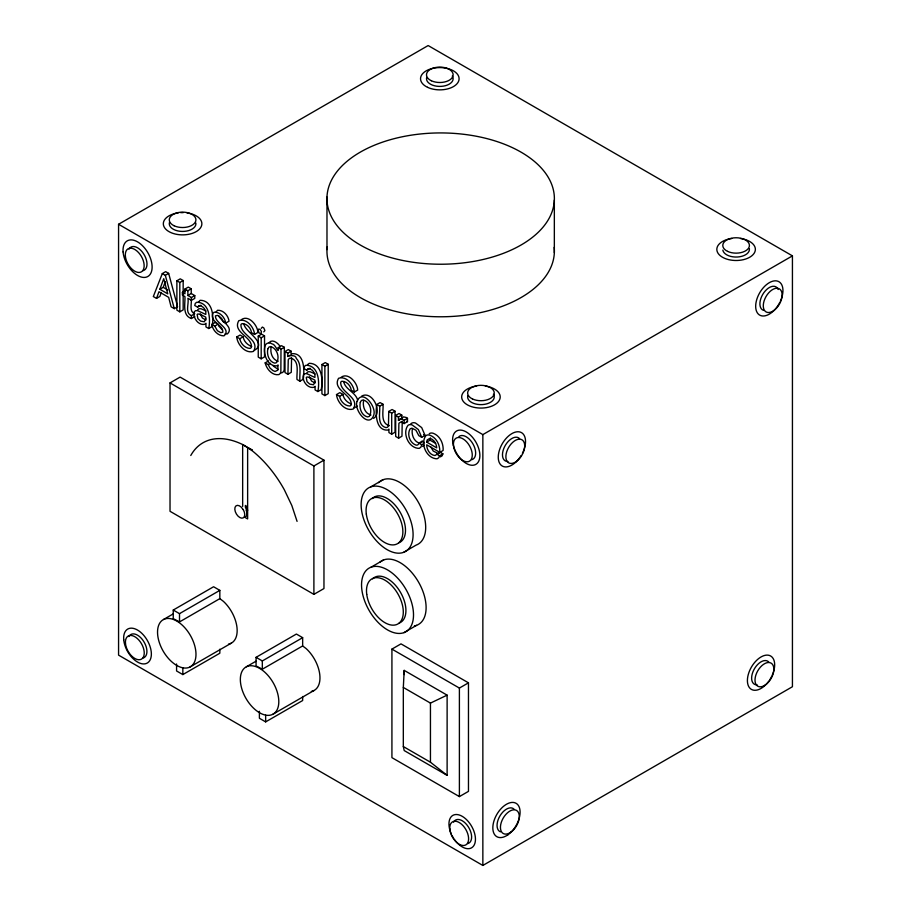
<?xml version="1.0" encoding="UTF-8"?>
<svg xmlns="http://www.w3.org/2000/svg" width="911" height="911" viewBox="0 0 911 911"><rect width="100%" height="100%" fill="white"/><g stroke="black" fill="none" stroke-linecap="round" stroke-linejoin="round"><path stroke-width="1.37" d="M243.294 509.727L241.062 506.96A7.037 4.065 60 0 0 234.822 509.397A7.037 4.065 60 0 0 241.882 518.177A7.037 4.065 60 0 0 243.294 509.727L243.294 509.591M245.207 505.901L245.731 505.434L246.255 506.505L245.31 506.88L246.756 510.627C246.585 512.073 247.28 517.049 245.469 516.571M403.322 687.441L404.199 670.382L447.119 695.15L447.119 775.341L404.199 750.562L403.322 746.553L403.322 687.441L430.447 703.098L447.119 695.15M363.648 400.385C362.396 406.067 364.707 413.537 370.971 415.006M271.159 347.011C269.952 352.489 272.23 359.822 278.219 361.246M412.455 428.637C411.214 434.16 413.492 441.106 419.197 443.099A5.728 3.302 60 0 0 420.586 443.156M291.588 357.852L291.269 372.326L287.933 374.262L284.995 372.565L284.995 351.532L288.331 349.596L291.11 351.202L291.11 354.618L292.169 353.662C304.775 352.876 304.479 371.084 303.272 379.249L299.924 381.185L296.986 379.488C296.417 372.713 299.97 360.654 290.723 358.08L289.208 358.433L288.252 359.788L287.933 374.262M402.229 421.372L401.967 436.232L398.619 438.168L395.681 436.471L395.681 415.439L399.029 413.503L401.797 415.109L401.797 418.525L398.449 420.449L398.449 417.044L401.797 415.109M261.206 328.393L262.357 327.072L263.78 327.892L264.919 330.545L263.78 331.877M426.701 442.086L427.168 439.945L429.855 438.373C434.046 439.409 436.551 443.759 436.711 447.87L426.701 442.086L430.038 440.161L430.504 438.009M423.957 443.486L421.736 444.784L420.939 447.096L419.288 448.36C408.914 448.622 401.853 433.306 408.037 425.312A10.511 6.07 60 0 1 412.284 425.016L418.354 429.536L421.702 437.303L425.038 435.378L421.691 427.601L415.632 423.08A10.511 6.07 60 0 0 411.385 423.387L410.383 424.389M165.346 281.533L163.206 287.341L159.858 289.277L167.761 293.843L163.752 278.698L159.858 289.277M177.281 305.39L168.66 273.391L165.654 271.649L162.306 273.585L153.321 296.542L156.51 298.387L158.958 291.748L168.66 297.339L171.109 306.813L174.297 308.658L177.645 306.722M161.327 292.465L159.858 296.451L156.51 298.387M215.793 312.314L217.57 310.252C223.411 309.956 228.388 315.661 229.037 321.196L225.689 323.132L222.865 321.503L221.692 318.474L218.97 316.049L217.444 315.377L215.474 315.844C214.723 323.257 231.849 328.302 224.049 335.852C217.911 336 212.65 330.26 211.819 324.407L215.167 322.483L217.137 323.61M439.387 453.166L439.99 452.186L442.894 453.86L439.557 455.796L438.738 457.789L437.052 458.802C426.701 458.677 419.846 443.725 425.904 435.64A10.283 5.944 60 0 1 430.106 435.299C436.79 437.929 440.207 445.468 439.774 452.346L426.701 444.796C426.69 449.556 429.912 455.113 435.014 455.523L443.122 450.421C443.555 443.543 440.127 435.993 433.442 433.374A10.283 5.944 60 0 0 429.252 433.704M442.894 453.86L442.086 455.864L440.4 456.878M198.256 302.384L200.158 300.288C213.14 300.459 213.926 317.381 212.069 326.605L208.733 328.529L205.943 326.924L205.943 323.28L204.895 324.248C198.541 325.899 192.483 317.666 194.294 311.744L195.569 310.651L197.698 310.697L205.795 314.454C206.455 310.287 203.267 305.663 198.94 305.549L197.585 307.132L194.76 305.504L195.307 303.363L196.81 302.224C209.792 302.395 210.578 319.317 208.733 328.529M317.871 391.548C319.715 382.324 318.93 365.402 305.948 365.231L304.445 366.381L303.898 368.511L306.711 370.139L308.077 368.556C312.405 368.67 315.582 373.294 314.921 377.461L306.836 373.704L304.707 373.669L303.431 374.751C301.609 380.673 307.679 388.906 314.033 387.255L315.081 386.287L315.081 389.931L317.871 391.548L321.207 389.612C323.063 380.388 322.266 363.466 309.296 363.295L307.781 364.446M401.865 418.559L403.482 416.862L406.272 417.5L407.49 418.32L407.49 421.656L404.142 423.581L400.942 421.884L398.893 423.296L398.619 438.168M197.63 309.82L198.917 308.727L201.046 308.761L206.08 310.958M306.768 372.827L308.055 371.734L310.184 371.768L315.206 373.965M357.408 406.067L354.231 407.877M241.381 319.67C248.418 314.375 257.733 325.295 257.893 332.469L254.545 334.405L251.504 332.652C250.924 328.085 246.87 323.542 242.087 323.621L240.971 324.453C239.912 335.009 260.489 339.575 253.52 351.384C245.48 354.015 237.361 344.586 236.735 336.956L240.083 335.032L243.146 336.797C243.818 341.306 247.439 344.973 251.664 346.431M341.158 377.279C348.196 371.984 357.511 382.905 357.67 390.079L354.322 392.015L351.282 390.261C350.701 385.695 346.647 381.14 341.864 381.231L340.748 382.062C339.689 392.607 360.266 397.185 353.297 408.982C345.258 411.624 337.138 402.195 336.512 394.565L339.86 392.641L342.923 394.406C343.595 398.904 347.216 402.582 351.441 404.029M268.984 342.718C272.514 338.323 278.402 343.401 280.417 346.909M361.587 396.183C372.064 389.851 383.144 412.125 373.578 418.4M290.062 355.301C283.731 357.602 295.745 353.047 296.28 358.376C302.133 364.411 299.218 373.772 299.924 381.185M422.636 446.436L424.275 445.172M118.567 224.277L428.147 45.55L792.433 255.866L792.433 686.723L482.853 865.45L118.567 655.134L118.567 224.277L482.853 434.604L792.433 255.866M162.306 273.585L165.312 275.316L168.66 273.391M176.882 280.77L180.23 278.834L183.168 280.531L183.168 309.911L179.82 311.847L176.882 310.15L176.882 280.77L179.82 282.467L183.168 280.531M194.76 316.584L191.412 318.52C182.132 315.513 185.309 303.762 184.944 296.576L182.405 295.118L182.405 292.306L184.944 293.775L184.944 289.026L188.292 287.102L191.23 288.798L191.23 293.536L194.772 295.585L194.772 298.398L191.435 300.323L187.882 298.273C189.26 303.477 184.591 312.951 191.412 315.65L194.76 313.714C188.771 311.619 191.993 303.67 191.23 299.15M182.405 292.306L185.753 290.381M184.944 289.026L187.882 290.723L191.23 288.798M187.882 290.723L187.882 295.471L191.23 293.536M187.882 295.471L191.435 297.521L194.772 295.585M197.585 307.132L200.921 305.208M211.819 324.407L214.78 326.115L218.128 324.179M236.735 336.956L239.798 338.721L243.146 336.797M170.027 382.916L180.105 377.097L323.963 460.157L323.963 588.552L313.896 594.359L170.027 511.299L170.027 382.916L313.896 465.976L323.963 460.157M258.246 336.091L261.594 334.166L264.532 335.863L264.532 356.884L261.184 358.82L258.246 357.123L258.246 336.091L261.184 337.787L264.532 335.863M268.517 360.95L265.169 362.874L268.21 364.628L269.941 367.976L272.947 370.606L275.076 371.46L277.718 370.208L278.06 364.958L276.967 365.846C267.538 366.677 262.801 353.935 264.976 346.078C265.727 342.764 269.747 342.058 272.218 343.959C275.612 343.982 279.085 355.825 278.197 347.615L281.545 345.679L284.346 347.296L284.209 369.615A9.11 5.261 60 0 1 282.125 372.679L280.918 372.986M278.197 347.615L280.998 349.232L284.346 347.296M284.995 351.532L287.762 353.138L291.11 351.202M268.21 364.628L270.442 363.341M306.711 370.139L310.059 368.215M321.936 364.514L325.284 362.589L328.222 364.286L328.222 393.654L324.874 395.59L321.936 393.894L321.936 364.514L324.874 366.211L328.222 364.286M336.512 394.565L339.575 396.331L342.923 394.406M383.041 404.279L379.693 406.215C380.274 412.99 376.721 425.05 385.957 427.623L387.482 427.27L388.439 425.915L388.758 411.442L392.094 409.506L395.044 411.203L395.044 432.235L391.696 434.171L388.917 432.566L388.917 429.092L387.87 430.072C375.252 430.949 375.548 412.649 376.755 404.518L380.103 402.582L383.041 404.279C383.611 411.055 380.058 423.114 389.304 425.688M388.758 411.442L391.696 413.138L395.044 411.203M404.142 423.581L404.142 420.244L407.49 418.32M421.702 437.303L418.809 435.64L415.928 430.243L411.92 428.17L410.212 428.762C406.761 434.171 409.734 442.86 415.849 445.035A5.728 3.302 60 0 0 418.844 443.11L422.192 441.175L424.116 442.29M370.663 486.918L383.269 479.641M219.836 598.641L179.513 621.928L173.249 618.637L173.249 610.04L213.584 586.752L219.836 590.362L219.836 598.641L223.411 601.362A27.193 15.703 60 0 1 236.951 627.201A27.193 15.703 60 0 1 228.524 644.123M163.536 619.491L173.227 613.9M173.249 610.04L179.513 613.65L219.836 590.362M189.978 667A27.193 15.703 60 0 0 182.234 625.128A27.193 15.703 60 0 0 158.059 637.609A27.193 15.703 60 0 0 189.978 667L231.155 643.234M176.575 664.005L176.575 670.974L182.838 674.584L219.836 653.221L219.836 649.201M371.096 567.177L383.69 559.901M403.539 552.373A36.747 21.215 60 0 0 396.319 496.905A36.747 21.215 60 0 0 361.462 509.659A36.747 21.215 60 0 0 403.539 552.373L416.145 545.097A36.747 21.215 60 0 0 417.511 500.799A36.747 21.215 60 0 0 378.623 482.671M302.657 645.945L262.322 669.221L256.071 665.941L256.071 657.332L296.394 634.045L302.657 637.666L302.657 645.945L306.221 648.655A27.193 15.703 60 0 1 319.761 674.493A27.193 15.703 60 0 1 311.334 691.415M246.357 666.795L256.037 661.192M256.071 657.332L262.322 660.953L302.657 637.666M403.96 632.633A36.747 21.215 60 0 0 396.74 577.164A36.747 21.215 60 0 0 361.883 589.918A36.747 21.215 60 0 0 403.96 632.633L416.566 625.356M272.799 714.304A27.193 15.703 60 0 0 265.055 672.432A27.193 15.703 60 0 0 240.868 684.913A27.193 15.703 60 0 0 272.799 714.304L313.965 690.527M259.396 711.297L259.396 718.278L265.659 721.888L302.657 700.525L302.657 696.494M391.924 649.11L400.999 643.872L468.47 682.829L468.47 791.363L459.395 796.601L391.924 757.645L391.924 649.11L459.395 688.067L468.47 682.829M254.454 350.268C267.675 342.935 245.287 332.208 243.932 324.179M225.085 333.881L227.386 333.927C234.15 327.561 221.589 321.355 218.754 316.117M438.362 453.587L433.226 451.047L430.778 446.891M206.023 319.989L202.436 318.064L200.215 313.783M315.16 382.996L311.573 381.071L309.353 376.801M278.413 369.536L273.277 366.051M376.755 404.518L379.693 406.215M395.681 415.439L398.449 417.044M423.592 434.547L425.038 435.378M398.449 420.449L400.134 418.787L404.142 420.244M430.038 440.161L435.606 443.372M163.206 287.341L167.715 289.949M418.844 443.11L421.736 444.784M436.654 454.111L439.557 455.796M244.706 517.243L247.633 518.928L247.633 447.665L242.656 444.545A89.585 51.722 60 0 0 190.775 455.5M403.322 746.553L430.447 762.211L447.119 775.341M222.409 329.953L218.572 325.853M406.875 421.155L407.49 421.656M246.779 511.788L246.186 510.479L247.633 510.365L246.255 506.505M357.613 400.009C355.552 392.129 345.371 389.669 343.709 381.789M297.077 521.377L291.805 505.457L284.346 489.811A84.188 48.602 60 0 0 252.461 450.968L247.633 447.665L252.313 450.125L242.656 444.545L242.656 506.436M265.169 362.874C266.456 368.796 272.161 375.765 278.777 374.603A9.11 5.261 60 0 0 280.861 371.54L280.998 349.232M214.78 326.115L217.399 330.716L220.735 332.64L222.831 332.253C223.48 324.567 209.439 322.107 212.798 313.304L214.222 312.188C220.063 311.892 225.04 317.597 225.689 323.132M165.312 275.316L174.297 308.658M339.575 396.331C340.395 401.204 344.791 406.01 349.926 405.999L351.134 405.167C352.751 394.417 331.832 389.999 338.562 378.293C346.237 375.56 353.867 384.795 354.322 392.015M239.798 338.721C240.618 343.595 245.025 348.412 250.149 348.401L251.356 347.558C252.973 336.819 232.054 332.39 238.784 320.683C246.46 317.962 254.089 327.186 254.545 334.405M554.343 200.101A113.716 65.649 0 0 1 381.538 254.659A113.716 65.649 0 0 1 386.105 140.977A113.716 65.649 0 0 1 554.343 200.101L554.343 252.643M482.853 434.604L482.853 865.45M459.395 688.067L459.395 796.601M430.447 703.098L430.447 762.211M404.199 670.382L404.199 674.595M391.696 413.138L391.696 434.171M326.981 197.061L326.981 249.603M324.874 366.211L324.874 395.59M313.896 465.976L313.896 594.359M287.762 353.138L287.762 356.543M265.659 715.169L265.659 721.888M262.322 660.953L262.322 669.221M261.184 337.787L261.184 358.82M191.435 297.521L191.435 300.323M191.412 315.65L191.412 318.52M182.838 667.877L182.838 674.584M179.82 282.467L179.82 311.847M179.513 613.65L179.513 621.928M521.194 455.477A19.279 11.137 -60 0 1 498.761 461.16A19.279 11.137 -60 0 1 514.715 432.315A19.279 11.137 -60 0 1 522.424 453.279M779.839 302.338A19.279 11.137 -60 0 1 756.654 311.573A19.279 11.137 -60 0 1 770.968 281.829A19.279 11.137 -60 0 1 780.385 301.222M768.964 680.938A19.279 11.137 -60 0 1 747.692 683.626A19.279 11.137 -60 0 1 763.862 655.669A19.279 11.137 -60 0 1 772.107 675.506M771.56 676.634A19.279 11.137 -60 0 1 769.67 679.913M554.184 247.382A113.716 65.649 0 0 1 440.309 316.777A113.716 65.649 0 0 1 327.174 246.983M740.495 238.523A19.279 11.137 0 0 1 751.996 255.661A19.279 11.137 0 0 1 720.168 255.638A19.279 11.137 0 0 1 731.738 238.523M485.335 386.105A19.279 11.137 0 0 1 496.848 403.231A19.279 11.137 0 0 1 465.009 403.209A19.279 11.137 0 0 1 476.59 386.093M186.994 212.901A19.279 11.137 0 0 1 198.496 230.039A19.279 11.137 0 0 1 166.667 230.016A19.279 11.137 0 0 1 178.237 212.901M180.731 212.662A19.279 11.137 0 0 1 183.248 212.616M128.998 249.215A13.323 7.698 60 0 1 143.562 253.725A13.323 7.698 60 0 1 143.05 270.681M458.962 436.563A13.323 7.698 60 0 1 473.128 444.226A13.323 7.698 60 0 1 471.716 459.691M128.929 636.584A13.323 7.698 60 0 1 143.494 641.093A13.323 7.698 60 0 1 142.981 658.049M453.632 822.155A13.323 7.698 60 0 1 468.197 826.664A13.323 7.698 60 0 1 467.685 843.62M451.423 834.282A18.732 10.818 60 0 1 459.497 815.072A18.732 10.818 60 0 1 475.166 842.265A18.732 10.818 60 0 1 454.475 839.566M453.792 838.564A18.732 10.818 60 0 1 451.947 835.376M380.081 561.973A36.747 21.215 60 0 1 419.47 583.769A36.747 21.215 60 0 1 414.368 625.948M372.178 498.613A26.02 15.02 60 0 1 399.713 511.458A26.02 15.02 60 0 1 398.745 542.819M372.599 578.872A26.02 15.02 60 0 1 400.134 591.717A26.02 15.02 60 0 1 399.166 623.078M507.996 461.501A13.323 7.698 -60 0 1 504.614 446.641A13.323 7.698 -60 0 1 519.555 438.601M763.327 310.275A13.323 7.698 -60 0 1 763.839 292.727A13.323 7.698 -60 0 1 778.142 289.504M500.481 831.857A13.323 7.698 -60 0 1 500.037 815.766A13.323 7.698 -60 0 1 514.123 809.253M757.132 684.856A13.323 7.698 -60 0 1 753.761 669.995A13.323 7.698 -60 0 1 768.702 661.955M452.3 76.023A13.323 7.698 0 0 1 441.106 86.374A13.323 7.698 0 0 1 426.678 77.458M749.354 248.623A13.323 7.698 0 0 1 737.386 257.016A13.323 7.698 0 0 1 722.833 250.104M493.42 394.235A13.323 7.698 0 0 1 482.226 404.598A13.323 7.698 0 0 1 467.798 395.681M195.854 223.001A13.323 7.698 0 0 1 182.143 231.428A13.323 7.698 0 0 1 169.457 222.478M422.192 441.186A5.728 3.302 60 0 1 421.599 442.507M357.101 401.352C353.502 410.007 368.716 428.603 373.612 415.53C377.222 406.875 361.986 388.291 357.101 401.352M360.3 402.32C359.059 407.991 361.36 415.462 367.623 416.931L369.331 416.395C372.736 410.804 369.832 401.557 363.09 399.963L361.382 400.498L360.3 402.32M267.811 348.947C266.604 354.413 268.882 361.747 274.871 363.17L276.58 362.589C280.087 357.237 276.933 348.15 270.567 346.556L268.893 347.148L267.811 348.947M257.995 329.577L259.009 332.982L261.036 333.677L261.434 331.57L260.432 329.828L259.009 329.008L257.995 329.577M205.795 318.839L204.326 321.754L200.636 321.116L197.892 318.645L197.129 314.5L197.915 313.931L201.024 314.739L205.795 317.142L205.795 318.839M314.921 381.846L313.464 384.761L309.774 384.123L307.03 381.663L306.267 377.507L307.041 376.938L310.161 377.746L314.921 380.149L314.921 381.846M507.78 834.909A19.279 11.137 -60 0 0 517.55 804.447A19.279 11.137 -60 0 0 494.047 820.652A19.279 11.137 -60 0 0 507.78 834.909M427.566 87.319A19.279 11.137 0 0 0 458.837 80.544A19.279 11.137 0 0 0 433.055 68.291A19.279 11.137 0 0 0 427.566 87.319M123.714 639.624A19.609 11.319 60 0 0 145.566 663.72A19.609 11.319 60 0 0 143.243 634.785A19.609 11.319 60 0 0 123.714 639.624M123.087 251.937A20.566 11.877 60 0 0 146.022 277.217A20.566 11.877 60 0 0 143.596 246.858A20.566 11.877 60 0 0 123.087 251.937M452.665 441.368A19.279 11.137 60 0 0 474.164 465.065A19.279 11.137 60 0 0 471.887 436.608A19.279 11.137 60 0 0 452.665 441.368M453.473 445.274A13.323 7.698 60 0 0 468.322 461.649A13.323 7.698 60 0 0 466.751 441.983A13.323 7.698 60 0 0 453.473 445.274M125.354 255.945A13.323 7.698 60 0 0 140.214 272.321A13.323 7.698 60 0 0 138.631 252.654A13.323 7.698 60 0 0 125.354 255.945M449.806 828.999A13.323 7.698 60 0 0 464.656 845.374A13.323 7.698 60 0 0 463.084 825.708A13.323 7.698 60 0 0 449.806 828.999M125.456 643.223A13.323 7.698 60 0 0 140.305 659.598A13.323 7.698 60 0 0 138.734 639.932A13.323 7.698 60 0 0 125.456 643.223M366.313 514.089A26.02 15.02 60 0 0 396.114 544.334A26.02 15.02 60 0 0 391.001 505.07A26.02 15.02 60 0 0 366.313 514.089M366.734 594.348A26.02 15.02 60 0 0 396.536 624.593A26.02 15.02 60 0 0 391.423 585.317A26.02 15.02 60 0 0 366.734 594.348M516.195 461.604A13.323 7.698 -60 0 0 522.948 440.56A13.323 7.698 -60 0 0 506.71 451.754A13.323 7.698 -60 0 0 516.195 461.604M773.621 310.674A13.323 7.698 -60 0 0 780.374 289.63A13.323 7.698 -60 0 0 764.124 300.824A13.323 7.698 -60 0 0 773.621 310.674M510.764 832.267A13.323 7.698 -60 0 0 517.516 811.211A13.323 7.698 -60 0 0 501.278 822.405A13.323 7.698 -60 0 0 510.764 832.267M765.331 684.97A13.323 7.698 -60 0 0 772.095 663.914A13.323 7.698 -60 0 0 755.845 675.108A13.323 7.698 -60 0 0 765.331 684.97M431.347 80.749A13.323 7.698 0 0 0 452.961 76.068A13.323 7.698 0 0 0 435.139 67.596A13.323 7.698 0 0 0 431.347 80.749M727.627 251.39A13.323 7.698 0 0 0 749.241 246.71A13.323 7.698 0 0 0 731.419 238.249A13.323 7.698 0 0 0 727.627 251.39M472.479 398.961A13.323 7.698 0 0 0 494.081 394.292A13.323 7.698 0 0 0 476.259 385.82A13.323 7.698 0 0 0 472.479 398.961M174.126 225.769A13.323 7.698 0 0 0 195.74 221.088A13.323 7.698 0 0 0 177.918 212.627A13.323 7.698 0 0 0 174.126 225.769"/></g></svg>
